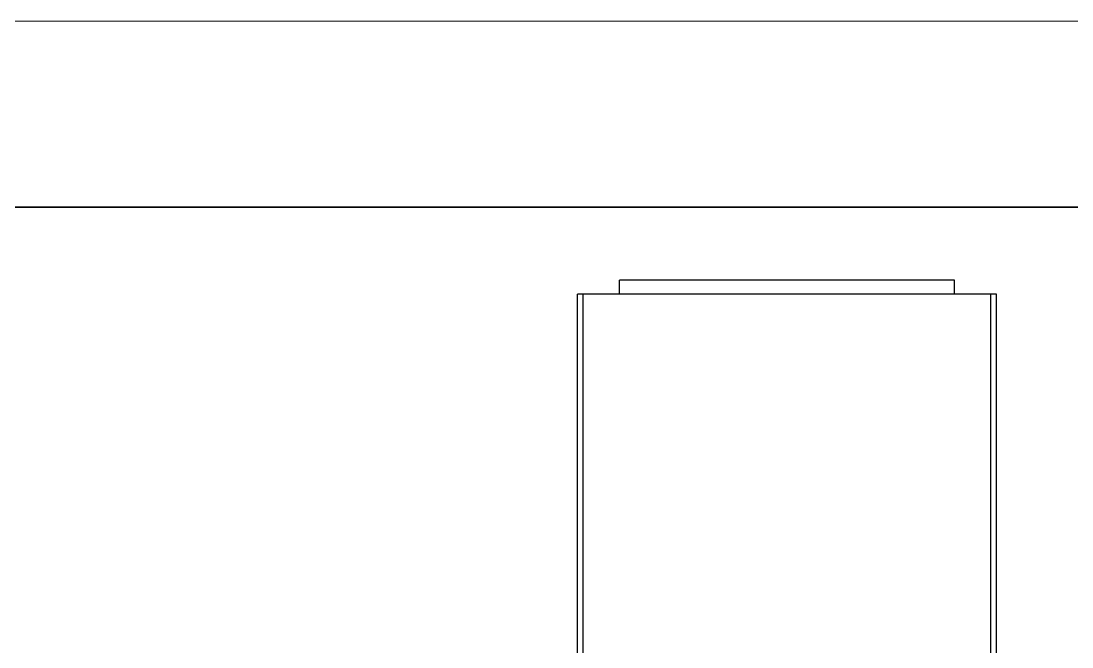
# Model space of a CAD drawing. Header units: millimetres. Extents: x -70 to 70, y -99 to 99.
# Drawn here: x 0 to 37.63, y 76.58 to 99 of the extents above; entities that cross this region are included whole.
import ezdxf

# ---------------------------------------------------------------- set-up
doc = ezdxf.new("R2010")
doc.units = ezdxf.units.MM
doc.layers.add('粗实线层', color=7, linetype='Continuous', lineweight=35)
doc.layers.add('细实线层', color=7, linetype='Continuous', lineweight=18)

# ---------------------------------------------------------------- blocks, each defined once
blk = doc.blocks.new('$CAXA_FRAME_13B17AC1$')
at = {"layer": '粗实线层'}
blk.add_line((95, 138.5), (-95, 138.5), dxfattribs=at)
at = {"layer": '细实线层'}
blk.add_line((105, 148.5), (-105, 148.5), dxfattribs=at)

msp = doc.modelspace()

# ---------------------------------------------------------------- linework, layer by layer
at = {"layer": '粗实线层', "color": 7, "lineweight": -3}
for p, q in [((33.426, 89.714), (21.426, 89.714)), ((21.426, 89.214), (21.426, 89.714)), ((30.126, 89.714), (24.726, 89.714)), ((33.426, 89.214), (33.426, 89.714)), ((20.126, 89.214), (19.926, 89.214)), ((19.926, 68.214), (19.926, 89.214)), ((34.726, 89.214), (20.126, 89.214)), ((20.126, 68.214), (20.126, 89.214)), ((34.926, 89.214), (34.726, 89.214)), ((34.726, 68.214), (34.726, 89.214)), ((34.926, 68.214), (34.926, 89.214))]:
    msp.add_line(p, q, dxfattribs=at)

# ---------------------------------------------------------------- block references
at = {"layer": '粗实线层', "xscale": 0.6666666666666666, "yscale": 0.6666666666666666, "zscale": 0.6666666666666666}
msp.add_blockref('$CAXA_FRAME_13B17AC1$', (0, 0), dxfattribs=at)

doc.saveas('drawing.dxf')
